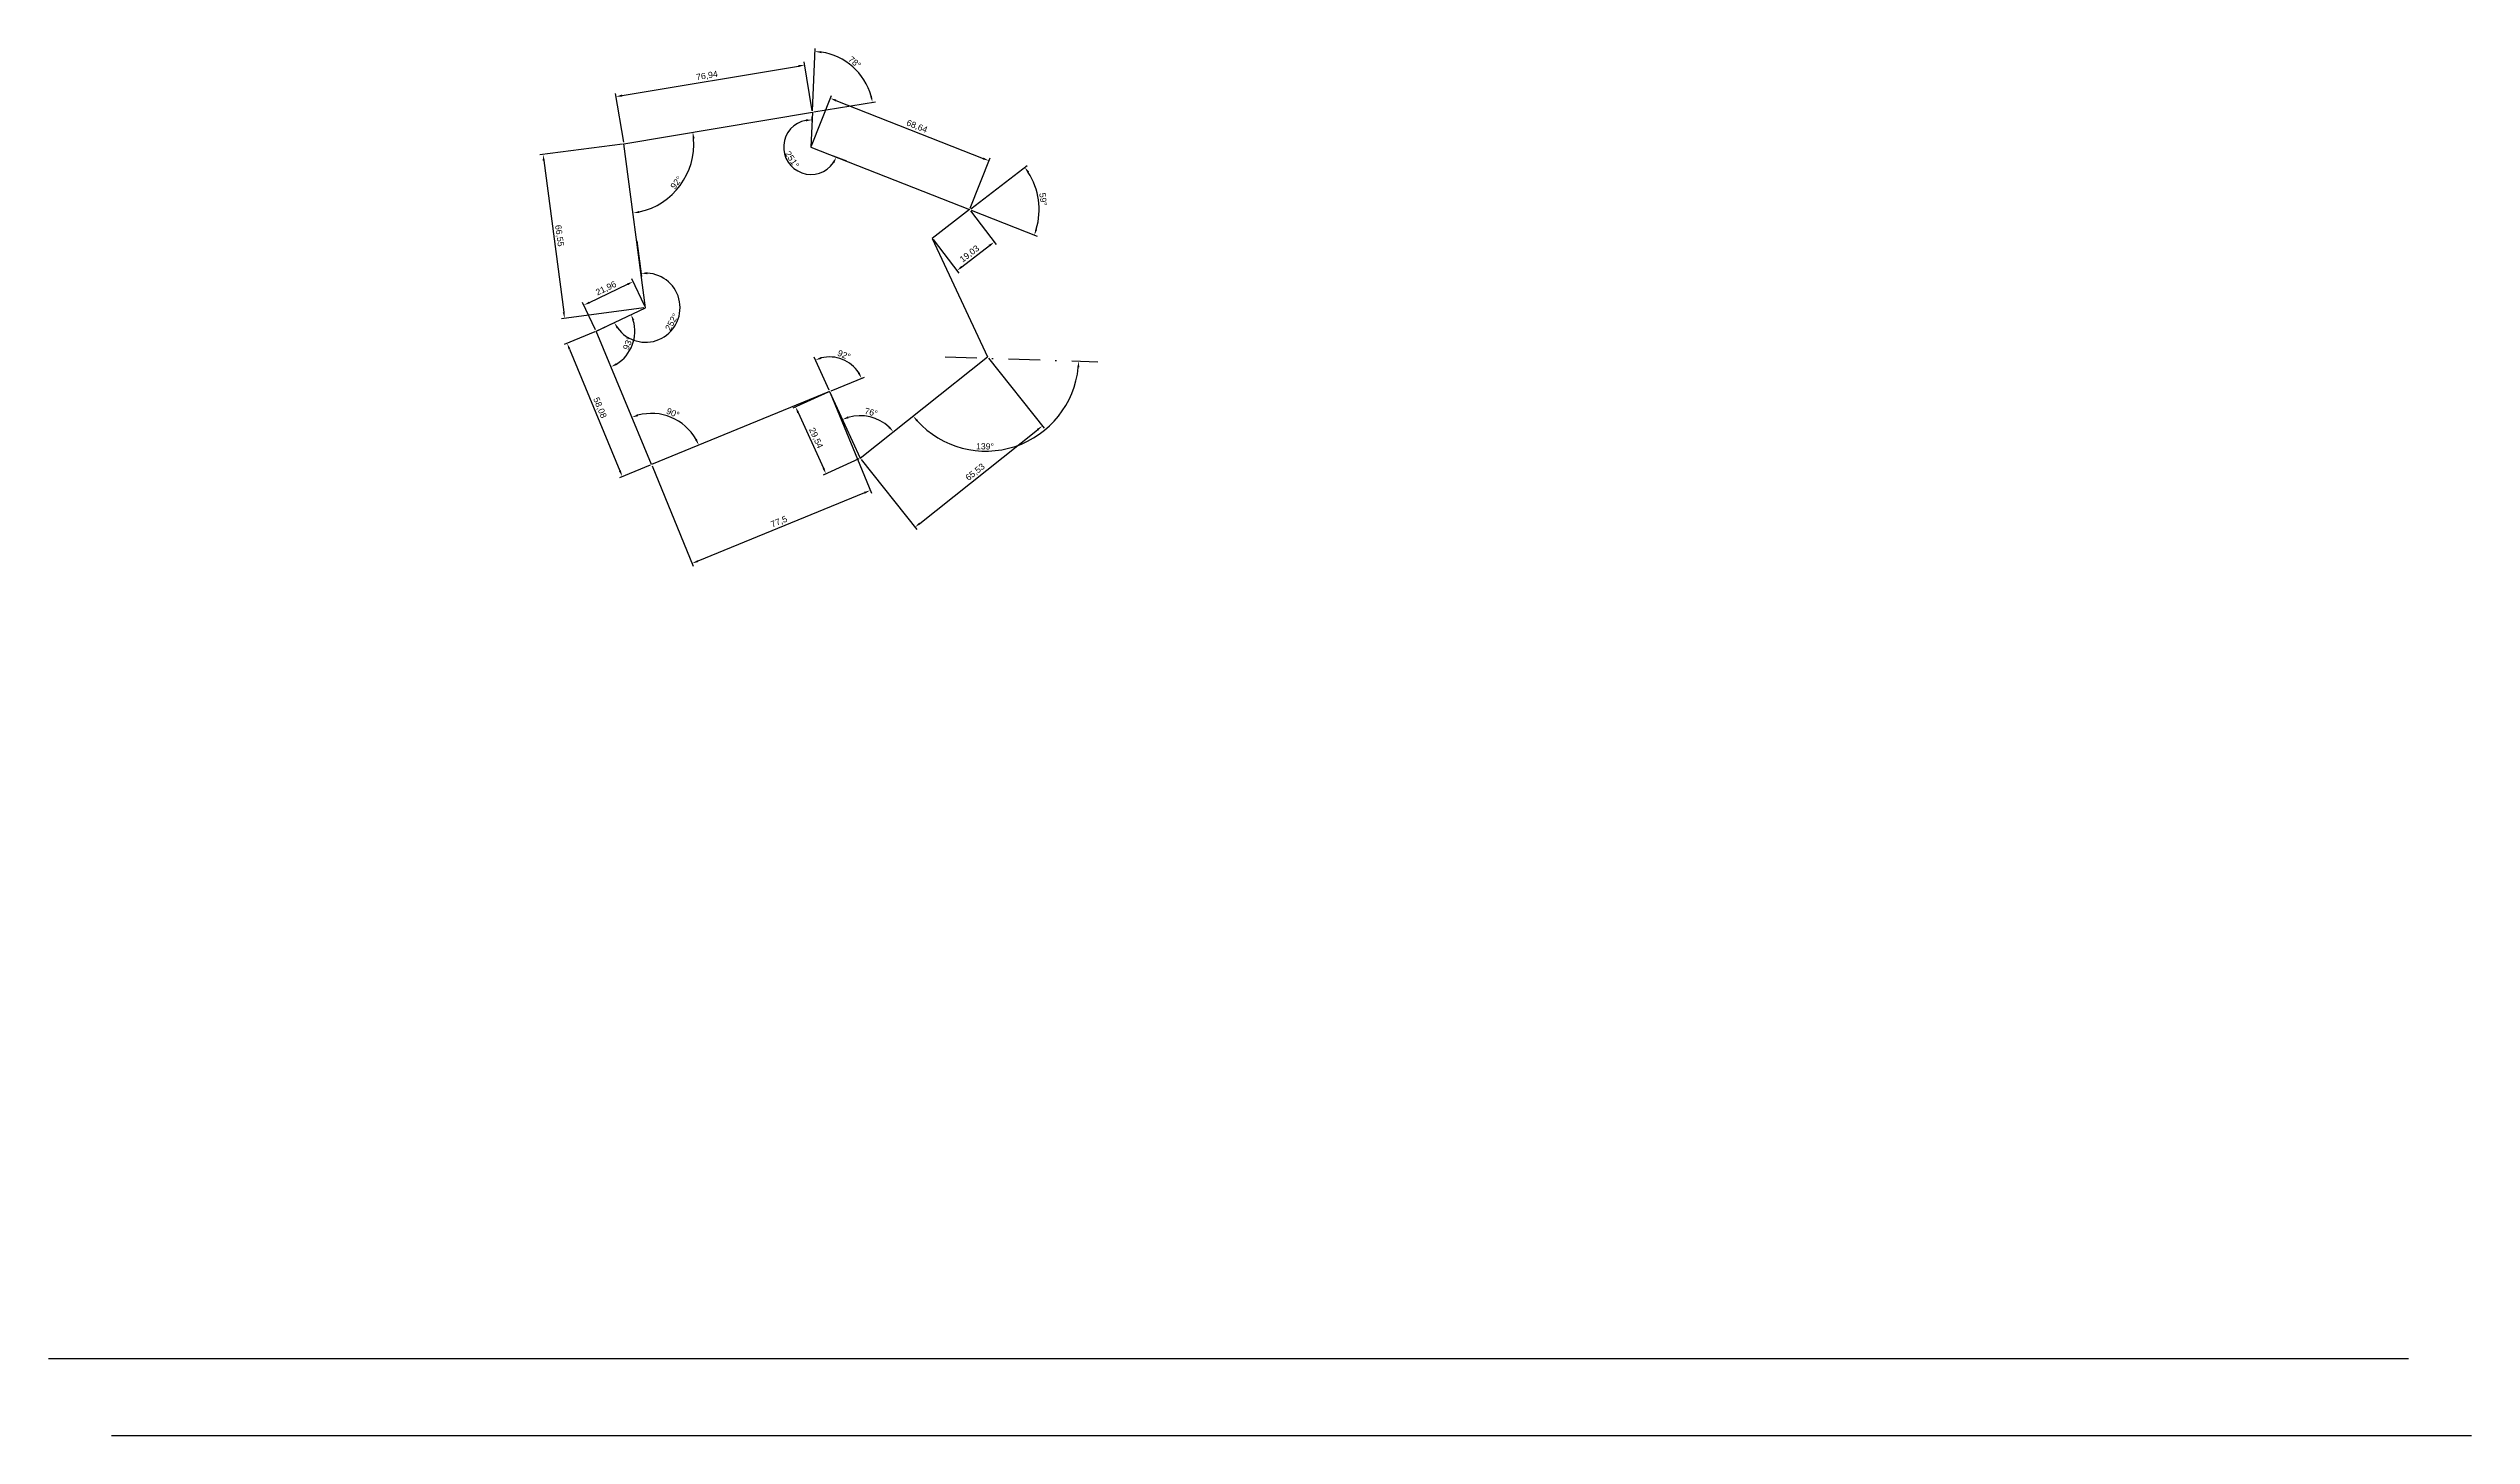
# Model space of a CAD drawing. Header units: millimetres. Extents: x -194 to 782, y -326 to 233.
import ezdxf

# ---------------------------------------------------------------- set-up
doc = ezdxf.new("R2010")
doc.units = ezdxf.units.MM
doc.linetypes.add('ČERCHOVANÁ', pattern=[25.4, 12.7, -6.35, 0, -6.35])
doc.styles.get("Standard").update_dxf_attribs({"font": 'arial.ttf'})
doc.dimstyles.new('ISO-25', dxfattribs={"dimtxt": 2.5, "dimasz": 2.5, "dimexe": 1.25, "dimexo": 0.625, "dimtad": 1, "dimtxsty": 'Standard', "dimcen": 2.5, "dimadec": 0, "dimazin": 0, "dimtfac": 1, "dimtmove": 0, "dimatfit": 3, "dimfxl": 1, "dimarcsym": 0})

# ---------------------------------------------------------------- blocks, each defined once
blk = doc.blocks.new('*D1')
at = {"color": 0, "lineweight": -2, "transparency": 16777216}
blk.add_arc((26.71, 118.71), 15.54, 301.72534, 16.27466, dxfattribs=at)
at = {"color": 0, "transparency": 16777216}
for points in [[(41.25, 122.92), (42.02, 123.22), (40.74, 125.4)], [(35.08, 105.12), (34.7, 105.86), (32.66, 104.35)]]:
    blk.add_solid(points, dxfattribs=at)
at = {"layer": 'Defpoints', "color": 0, "transparency": 16777216}
for p in [(46.54, 128.16), (26.71, 118.71), (26.71, 118.71), (39.21, 109.47), (48.94, 65.05)]:
    blk.add_point(p, dxfattribs=at)
at = {"color": 0, "transparency": 16777216, "insert": (39.45, 113.82), "char_height": 2.5, "attachment_point": 5, "rotation": 69}
blk.add_mtext('93°', dxfattribs=at)
blk = doc.blocks.new('*D2')
at = {"color": 0, "lineweight": -2, "transparency": 16777216}
blk.add_arc((48.94, 65.05), 20.55, 29.26706, 105.5256, dxfattribs=at)
at = {"color": 0, "transparency": 16777216}
for points in [[(43.58, 84.46), (43.3, 85.25), (41.08, 84.04)], [(67.24, 75.28), (66.49, 74.92), (67.96, 72.85)]]:
    blk.add_solid(points, dxfattribs=at)
at = {"layer": 'Defpoints', "color": 0, "transparency": 16777216}
for p in [(26.71, 118.71), (120.65, 94.45), (61.49, 81.33), (48.94, 65.05), (48.94, 65.05)]:
    blk.add_point(p, dxfattribs=at)
at = {"color": 0, "transparency": 16777216, "insert": (57.57, 85.78), "char_height": 2.5, "attachment_point": 5, "rotation": 337.39633}
blk.add_mtext('90°', dxfattribs=at)
blk = doc.blocks.new('*D3')
at = {"color": 0, "lineweight": -2, "transparency": 16777216}
for p, q in [((120.39, 95.02), (114.37, 108.22)), ((121.23, 94.69), (134.65, 100.19))]:
    blk.add_line(p, q, dxfattribs=at)
blk.add_arc((120.65, 94.45), 13.89, 32.62271, 104.16995, dxfattribs=at)
at = {"color": 0, "transparency": 16777216}
for points in [[(117.39, 107.52), (117.11, 108.31), (114.89, 107.09)], [(132.71, 102.13), (131.97, 101.74), (133.5, 99.72)]]:
    blk.add_solid(points, dxfattribs=at)
at = {"layer": 'Defpoints', "color": 0, "transparency": 16777216}
for p in [(129, 105.54), (120.65, 94.45), (120.65, 94.45), (48.94, 65.05), (132.9, 67.57)]:
    blk.add_point(p, dxfattribs=at)
at = {"color": 0, "transparency": 16777216, "insert": (126.46, 109.13), "char_height": 2.5, "attachment_point": 5, "rotation": 338.39633}
blk.add_mtext('92°', dxfattribs=at)
blk = doc.blocks.new('*D4')
at = {"color": 0, "lineweight": -2, "transparency": 16777216}
blk.add_arc((132.9, 67.57), 17.12, 46.87204, 106.12796, dxfattribs=at)
at = {"color": 0, "transparency": 16777216}
for points in [[(128.29, 83.63), (128, 84.41), (125.8, 83.15)], [(144.91, 80.35), (144.3, 79.79), (146.3, 78.23)]]:
    blk.add_solid(points, dxfattribs=at)
at = {"layer": 'Defpoints', "color": 0, "transparency": 16777216}
for p in [(184.18, 108.36), (120.65, 94.45), (140.45, 82.94), (132.9, 67.57), (132.9, 67.57)]:
    blk.add_point(p, dxfattribs=at)
at = {"color": 0, "transparency": 16777216, "insert": (137.34, 86.07), "char_height": 2.5, "attachment_point": 5, "rotation": 346.5}
blk.add_mtext('76°', dxfattribs=at)
blk = doc.blocks.new('*D5')
at = {"color": 0, "lineweight": -2, "transparency": 16777216}
for p, q in [((113.76, 207.47), (114.86, 232.53)), ((114.35, 206.95), (139.09, 211.09))]:
    blk.add_line(p, q, dxfattribs=at)
blk.add_arc((113.73, 206.84), 24.46, 15.35791, 81.64209, dxfattribs=at)
at = {"color": 0, "transparency": 16777216}
for points in [[(117.25, 230.63), (117.33, 231.46), (114.8, 231.28)], [(137.73, 213.41), (136.92, 213.23), (137.86, 210.88)]]:
    blk.add_solid(points, dxfattribs=at)
at = {"layer": 'Defpoints', "color": 0, "transparency": 16777216}
for p in [(133.65, 221.05), (113.73, 206.84), (113.73, 206.84), (37.85, 194.15), (113.12, 192.8)]:
    blk.add_point(p, dxfattribs=at)
at = {"color": 0, "transparency": 16777216, "insert": (130.72, 227.01), "char_height": 2.5, "attachment_point": 5, "rotation": 319.8897}
blk.add_mtext('78°', dxfattribs=at)
blk = doc.blocks.new('*D8')
at = {"color": 0, "lineweight": -2, "transparency": 16777216}
blk.add_arc((37.85, 194.15), 28.13, 282.59409, 4.40591, dxfattribs=at)
at = {"color": 0, "transparency": 16777216}
for points in [[(65.48, 196.26), (66.31, 196.36), (65.59, 198.79)], [(44.05, 166.28), (43.91, 167.1), (41.52, 166.26)]]:
    blk.add_solid(points, dxfattribs=at)
at = {"layer": 'Defpoints', "color": 0, "transparency": 16777216}
for p in [(113.73, 206.84), (37.85, 194.15), (37.85, 194.15), (55.23, 172.03), (46.54, 128.16)]:
    blk.add_point(p, dxfattribs=at)
at = {"color": 0, "transparency": 16777216, "insert": (58.93, 178.55), "char_height": 2.5, "attachment_point": 5, "rotation": 53.5}
blk.add_mtext('92°', dxfattribs=at)
blk = doc.blocks.new('*D11')
at = {"color": 0, "lineweight": -2, "transparency": 16777216}
for p, q in [((177.48, 168.02), (200.18, 185.44)), ((177.57, 167.41), (204.19, 156.92))]:
    blk.add_line(p, q, dxfattribs=at)
blk.add_arc((176.98, 167.64), 27.99, 343.61919, 32.38081, dxfattribs=at)
at = {"color": 0, "transparency": 16777216}
for points in [[(200.28, 182.39), (200.96, 182.87), (199.19, 184.68)], [(204.23, 159.61), (203.44, 159.88), (203.03, 157.38)]]:
    blk.add_solid(points, dxfattribs=at)
at = {"layer": 'Defpoints', "color": 0, "transparency": 16777216}
for p in [(113.12, 192.8), (176.98, 167.64), (176.98, 167.64), (204.96, 166.75), (161.89, 156.06)]:
    blk.add_point(p, dxfattribs=at)
at = {"color": 0, "transparency": 16777216, "insert": (206.59, 171.8), "char_height": 2.5, "attachment_point": 5, "rotation": 278}
blk.add_mtext('59°', dxfattribs=at)
blk = doc.blocks.new('*D12')
at = {"color": 0, "lineweight": -2, "transparency": 16777216}
for p, q in [((177.37, 167.15), (187.71, 153.67)), ((162.27, 155.56), (172.61, 142.08)), ((173.83, 144.6), (184.96, 153.14))]:
    blk.add_line(p, q, dxfattribs=at)
at = {"color": 0, "transparency": 16777216}
for points in [[(184.71, 153.47), (185.21, 152.81), (186.94, 154.66)], [(173.58, 144.93), (174.08, 144.27), (171.85, 143.08)]]:
    blk.add_solid(points, dxfattribs=at)
at = {"layer": 'Defpoints', "color": 0, "transparency": 16777216}
for p in [(176.98, 167.64), (161.89, 156.06), (186.94, 154.66)]:
    blk.add_point(p, dxfattribs=at)
at = {"color": 0, "transparency": 16777216, "insert": (177.04, 149.74), "char_height": 2.5, "attachment_point": 5, "rotation": 37.5}
blk.add_mtext('19,03', dxfattribs=at)
blk = doc.blocks.new('*D13')
at = {"color": 0, "lineweight": -2, "transparency": 16777216}
for p, q in [((184.57, 107.87), (207.06, 79.61)), ((156.95, 41.35), (204.32, 79.03)), ((133.29, 67.08), (155.77, 38.82))]:
    blk.add_line(p, q, dxfattribs=at)
at = {"color": 0, "transparency": 16777216}
for points in [[(204.06, 79.36), (204.58, 78.71), (206.28, 80.59)], [(156.69, 41.68), (157.21, 41.02), (154.99, 39.79)]]:
    blk.add_solid(points, dxfattribs=at)
at = {"layer": 'Defpoints', "color": 0, "transparency": 16777216}
for p in [(184.18, 108.36), (206.28, 80.59), (132.9, 67.57)]:
    blk.add_point(p, dxfattribs=at)
at = {"color": 0, "transparency": 16777216, "insert": (179.31, 61.86), "char_height": 2.5, "attachment_point": 5, "rotation": 38.5}
blk.add_mtext('65,53', dxfattribs=at)
blk = doc.blocks.new('*D14')
at = {"color": 0, "lineweight": -2, "transparency": 16777216}
for p, q in [((120.08, 94.19), (105.8, 87.68)), ((107.97, 85.93), (118.15, 63.6)), ((132.33, 67.31), (118.05, 60.8))]:
    blk.add_line(p, q, dxfattribs=at)
at = {"color": 0, "transparency": 16777216}
for points in [[(108.35, 86.1), (107.59, 85.75), (106.93, 88.2)], [(118.53, 63.77), (117.77, 63.42), (119.18, 61.32)]]:
    blk.add_solid(points, dxfattribs=at)
at = {"layer": 'Defpoints', "color": 0, "transparency": 16777216}
for p in [(120.65, 94.45), (119.18, 61.32), (132.9, 67.57)]:
    blk.add_point(p, dxfattribs=at)
at = {"color": 0, "transparency": 16777216, "insert": (115, 75.64), "char_height": 2.5, "attachment_point": 5, "rotation": 294.5}
blk.add_mtext('29,54', dxfattribs=at)
blk = doc.blocks.new('*D15')
at = {"color": 0, "lineweight": -2, "transparency": 16777216}
for p, q in [((120.89, 93.87), (137.46, 53.44)), ((49.18, 64.47), (65.75, 24.04)), ((134.67, 53.65), (67.59, 26.15))]:
    blk.add_line(p, q, dxfattribs=at)
at = {"color": 0, "transparency": 16777216}
for points in [[(134.52, 54.04), (134.83, 53.27), (136.99, 54.6)], [(67.43, 26.53), (67.75, 25.76), (65.28, 25.2)]]:
    blk.add_solid(points, dxfattribs=at)
at = {"layer": 'Defpoints', "color": 0, "transparency": 16777216}
for p in [(120.65, 94.45), (48.94, 65.05), (65.28, 25.2)]:
    blk.add_point(p, dxfattribs=at)
at = {"color": 0, "transparency": 16777216, "insert": (100.33, 41.86), "char_height": 2.5, "attachment_point": 5, "rotation": 22.29266}
blk.add_mtext('77,5', dxfattribs=at)
blk = doc.blocks.new('*D16')
at = {"color": 0, "lineweight": -2, "transparency": 16777216}
for p, q in [((26.14, 118.47), (13.81, 113.37)), ((15.92, 111.53), (36.24, 62.5)), ((48.36, 64.81), (36.04, 59.71))]:
    blk.add_line(p, q, dxfattribs=at)
at = {"color": 0, "transparency": 16777216}
for points in [[(16.31, 111.69), (15.54, 111.38), (14.97, 113.84)], [(36.62, 62.65), (35.85, 62.34), (37.19, 60.19)]]:
    blk.add_solid(points, dxfattribs=at)
at = {"layer": 'Defpoints', "color": 0, "transparency": 16777216}
for p in [(26.71, 118.71), (37.19, 60.19), (48.94, 65.05)]:
    blk.add_point(p, dxfattribs=at)
at = {"color": 0, "transparency": 16777216, "insert": (28.04, 87.83), "char_height": 2.5, "attachment_point": 5, "rotation": 292.5}
blk.add_mtext('58,08', dxfattribs=at)
blk = doc.blocks.new('*D17')
at = {"color": 0, "lineweight": -2, "transparency": 16777216}
for p, q in [((23.97, 130.27), (39.28, 137.57)), ((46.27, 128.73), (41, 139.77)), ((26.45, 119.28), (21.18, 130.32))]:
    blk.add_line(p, q, dxfattribs=at)
at = {"color": 0, "transparency": 16777216}
for points in [[(39.1, 137.94), (39.46, 137.19), (41.54, 138.64)], [(23.79, 130.64), (24.15, 129.89), (21.72, 129.19)]]:
    blk.add_solid(points, dxfattribs=at)
at = {"layer": 'Defpoints', "color": 0, "transparency": 16777216}
for p in [(41.54, 138.64), (46.54, 128.16), (26.71, 118.71)]:
    blk.add_point(p, dxfattribs=at)
at = {"color": 0, "transparency": 16777216, "insert": (30.71, 135.84), "char_height": 2.5, "attachment_point": 5, "rotation": 25.5}
blk.add_mtext('21,96', dxfattribs=at)
blk = doc.blocks.new('*D18')
at = {"color": 0, "lineweight": -2, "transparency": 16777216}
for p, q in [((37.23, 194.06), (4.03, 189.69)), ((5.59, 187.38), (13.63, 126.35)), ((45.92, 128.08), (12.72, 123.71))]:
    blk.add_line(p, q, dxfattribs=at)
at = {"color": 0, "transparency": 16777216}
for points in [[(6.01, 187.43), (5.18, 187.32), (5.27, 189.86)], [(14.04, 126.41), (13.22, 126.3), (13.95, 123.88)]]:
    blk.add_solid(points, dxfattribs=at)
at = {"layer": 'Defpoints', "color": 0, "transparency": 16777216}
for p in [(37.85, 194.15), (46.54, 128.16), (13.95, 123.88)]:
    blk.add_point(p, dxfattribs=at)
at = {"color": 0, "transparency": 16777216, "insert": (11.72, 157.14), "char_height": 2.5, "attachment_point": 5, "rotation": 277.5}
blk.add_mtext('66,55', dxfattribs=at)
blk = doc.blocks.new('*D19')
at = {"color": 0, "lineweight": -2, "transparency": 16777216}
for p, q in [((37.13, 213.57), (108.09, 225.44)), ((113.63, 207.46), (110.35, 227.09)), ((37.75, 194.76), (34.46, 214.39))]:
    blk.add_line(p, q, dxfattribs=at)
at = {"color": 0, "transparency": 16777216}
for points in [[(108.02, 225.85), (108.16, 225.03), (110.55, 225.86)], [(37.06, 213.98), (37.2, 213.16), (34.67, 213.16)]]:
    blk.add_solid(points, dxfattribs=at)
at = {"layer": 'Defpoints', "color": 0, "transparency": 16777216}
for p in [(110.55, 225.86), (113.73, 206.84), (37.85, 194.15)]:
    blk.add_point(p, dxfattribs=at)
at = {"color": 0, "transparency": 16777216, "insert": (71.29, 221.44), "char_height": 2.5, "attachment_point": 5, "rotation": 9.5}
blk.add_mtext('76,94', dxfattribs=at)
blk = doc.blocks.new('*D20')
at = {"color": 0, "lineweight": -2, "transparency": 16777216}
for p, q in [((113.35, 193.38), (121.33, 213.65)), ((123.2, 211.57), (182.41, 188.24)), ((177.21, 168.22), (185.2, 188.49))]:
    blk.add_line(p, q, dxfattribs=at)
at = {"color": 0, "transparency": 16777216}
for points in [[(123.35, 211.96), (123.05, 211.18), (120.88, 212.48)], [(182.57, 188.63), (182.26, 187.86), (184.74, 187.33)]]:
    blk.add_solid(points, dxfattribs=at)
at = {"layer": 'Defpoints', "color": 0, "transparency": 16777216}
for p in [(113.12, 192.8), (184.74, 187.33), (176.98, 167.64)]:
    blk.add_point(p, dxfattribs=at)
at = {"color": 0, "transparency": 16777216, "insert": (155.74, 201.04), "char_height": 2.5, "attachment_point": 5, "rotation": 338.5}
blk.add_mtext('68,64', dxfattribs=at)
blk = doc.blocks.new('*D21')
at = {"color": 0, "lineweight": -2, "transparency": 16777216}
blk.add_arc((183.51, 107.83), 37.4, 222.33037, 354.3064, dxfattribs=at)
at = {"color": 0, "transparency": 16777216}
for points in [[(220.32, 104.15), (221.15, 104.09), (220.9, 106.62)], [(155.55, 82.37), (156.18, 82.91), (154.24, 84.55)]]:
    blk.add_solid(points, dxfattribs=at)
at = {"layer": 'Defpoints', "color": 0, "transparency": 16777216}
for p in [(167.15, 108.36), (184.18, 108.36), (247.55, 105.75), (208.34, 79.86), (132.9, 67.57)]:
    blk.add_point(p, dxfattribs=at)
at = {"color": 0, "transparency": 16777216, "insert": (183.19, 72.33), "char_height": 2.5, "attachment_point": 5, "rotation": 359.47114}
blk.add_mtext('139°', dxfattribs=at)
blk = doc.blocks.new('*D22')
at = {"color": 0, "lineweight": -2, "transparency": 16777216}
for p, q in [((43, 155.05), (44.88, 140.72)), ((27.28, 118.98), (35.11, 122.71))]:
    blk.add_line(p, q, dxfattribs=at)
blk.add_arc((46.54, 128.16), 13.91, 215.81003, 87.18997, dxfattribs=at)
at = {"color": 0, "transparency": 16777216}
for points in [[(47.23, 141.64), (47.2, 142.48), (44.72, 141.96)], [(34.9, 119.81), (35.61, 120.24), (33.98, 122.18)]]:
    blk.add_solid(points, dxfattribs=at)
at = {"layer": 'Defpoints', "color": 0, "transparency": 16777216}
for p in [(42.91, 155.67), (46.54, 128.16), (26.71, 118.71), (51.18, 115.05)]:
    blk.add_point(p, dxfattribs=at)
at = {"color": 0, "transparency": 16777216, "insert": (57.09, 122.43), "char_height": 2.5, "attachment_point": 5, "rotation": 61.5}
blk.add_mtext('252°', dxfattribs=at)
blk = doc.blocks.new('*D23')
at = {"color": 0, "lineweight": -2, "transparency": 16777216}
for p, q in [((113.57, 203.19), (113.65, 205.02)), ((127.54, 187.12), (122.17, 189.23))]:
    blk.add_line(p, q, dxfattribs=at)
blk.add_arc((113.12, 192.8), 10.98, 100.57317, 325.42683, dxfattribs=at)
at = {"color": 0, "transparency": 16777216}
for points in [[(111.08, 204.01), (111.14, 203.18), (113.6, 203.77)], [(121.79, 186.76), (122.53, 186.37), (123.34, 188.77)]]:
    blk.add_solid(points, dxfattribs=at)
at = {"layer": 'Defpoints', "color": 0, "transparency": 16777216}
for p in [(113.55, 202.57), (102.27, 194.48), (113.12, 192.8), (128.12, 186.89)]:
    blk.add_point(p, dxfattribs=at)
at = {"color": 0, "transparency": 16777216, "insert": (105.51, 187.85), "char_height": 2.5, "attachment_point": 5, "rotation": 303}
blk.add_mtext('251°', dxfattribs=at)

msp = doc.modelspace()

# ---------------------------------------------------------------- linework, layer by layer
for p, q in [((37.849, 194.146), (113.734, 206.844)), ((113.734, 206.844), (113.121, 192.798)), ((46.536, 128.165), (37.849, 194.146)), ((113.121, 192.798), (176.985, 167.641)), ((176.985, 167.641), (161.887, 156.056)), ((161.887, 156.056), (184.183, 108.364)), ((26.715, 118.711), (46.536, 128.165)), ((48.941, 65.052), (26.715, 118.711)), ((132.899, 67.57), (184.183, 108.364)), ((120.649, 94.451), (48.941, 65.052)), ((120.649, 94.451), (132.899, 67.57)), ((-193.787, -294.911), (756.213, -294.911)), ((-168.47, -325.896), (781.53, -325.896))]:
    msp.add_line(p, q)
at = {"linetype": 'ČERCHOVANÁ'}
msp.add_line((167.151, 108.364), (228.611, 106.364), dxfattribs=at)

# ---------------------------------------------------------------- dimensions: what is measured, and where the dimension line sits
for base, p1, p2, angle, picture, middle in [((110.552, 225.857), (37.849, 194.146), (113.734, 206.844), 9.5, '*D19', (71.64, 219.345)), ((184.739, 187.328), (113.121, 192.798), (176.985, 167.641), 338.5, '*D20', (154.962, 199.058)), ((186.945, 154.661), (161.887, 156.056), (176.985, 167.641), 37.5, '*D12', (178.337, 148.056))]:
    dim = msp.add_linear_dim(base=base, p1=p1, p2=p2, angle=angle, dimstyle='ISO-25')
    dim.commit()
    dim.dimension.update_dxf_attribs({"geometry": picture, "text_midpoint": middle, "dimtype": 161})
dim = msp.add_angular_dim_2l(base=(133.65, 221.05), line1=((113.734, 206.844), (113.121, 192.798)), line2=((37.849, 194.146), (113.734, 206.844)), dimstyle='ISO-25')
dim.commit()
dim.dimension.update_dxf_attribs({"geometry": '*D5', "text_midpoint": (129.495, 225.554), "dimtype": 162})
for base, line1, line2, picture, middle in [((55.231, 172.031), ((37.849, 194.146), (113.734, 206.844)), ((46.536, 128.165), (37.849, 194.146)), '*D8', (58.932, 178.545)), ((204.96, 166.746), ((176.985, 167.641), (161.887, 156.056)), ((113.121, 192.798), (176.985, 167.641)), '*D11', (206.585, 171.801)), ((39.21, 109.465), ((26.715, 118.711), (46.536, 128.165)), ((48.941, 65.052), (26.715, 118.711)), '*D1', (39.45, 113.822)), ((61.491, 81.326), ((120.649, 94.451), (48.941, 65.052)), ((48.941, 65.052), (26.715, 118.711)), '*D2', (57.571, 85.779)), ((128.999, 105.544), ((120.649, 94.451), (132.899, 67.57)), ((120.649, 94.451), (48.941, 65.052)), '*D3', (126.461, 109.128)), ((140.45, 82.94), ((132.899, 67.57), (184.183, 108.364)), ((120.649, 94.451), (132.899, 67.57)), '*D4', (137.34, 86.071))]:
    dim = msp.add_angular_dim_2l(base=base, line1=line1, line2=line2, dimstyle='ISO-25')
    dim.commit()
    dim.dimension.update_dxf_attribs({"geometry": picture, "text_midpoint": middle})
for base, center, p1, p2, picture, middle in [((102.27, 194.484), (113.121, 192.798), (113.547, 202.565), (128.123, 186.888), '*D23', (105.506, 187.853)), ((51.18, 115.051), (46.536, 128.165), (42.915, 155.669), (26.715, 118.711), '*D22', (57.091, 122.434))]:
    dim = msp.add_angular_dim_3p(base=base, center=center, p1=p1, p2=p2, dimstyle='ISO-25')
    dim.commit()
    dim.dimension.update_dxf_attribs({"geometry": picture, "text_midpoint": middle})
for p1, p2, distance, picture, middle in [((37.849, 194.146), (46.536, 128.165), -32.862, '*D18', (11.721, 157.144)), ((26.715, 118.711), (46.536, 128.165), 11.61, '*D17', (30.711, 135.837)), ((26.715, 118.711), (48.941, 65.052), -12.717, '*D16', (28.044, 87.829)), ((132.899, 67.57), (184.183, 108.364), -35.491, '*D13', (179.31, 61.856)), ((120.649, 94.451), (48.941, 65.052), 43.07, '*D15', (100.328, 41.864)), ((120.649, 94.451), (132.899, 67.57), -15.071, '*D14', (114.996, 75.643))]:
    dim = msp.add_aligned_dim(p1=p1, p2=p2, distance=distance, dimstyle='ISO-25')
    dim.commit()
    dim.dimension.update_dxf_attribs({"geometry": picture, "text_midpoint": middle})
dim = msp.add_angular_dim_2l(base=(208.342, 79.858), line1=((132.899, 67.57), (184.183, 108.364)), line2=((167.151, 108.364), (247.549, 105.748)), text='139°', dimstyle='ISO-25')
dim.commit()
dim.dimension.update_dxf_attribs({"geometry": '*D21', "text_midpoint": (183.169, 70.43), "dimtype": 162})

doc.saveas('drawing.dxf')
